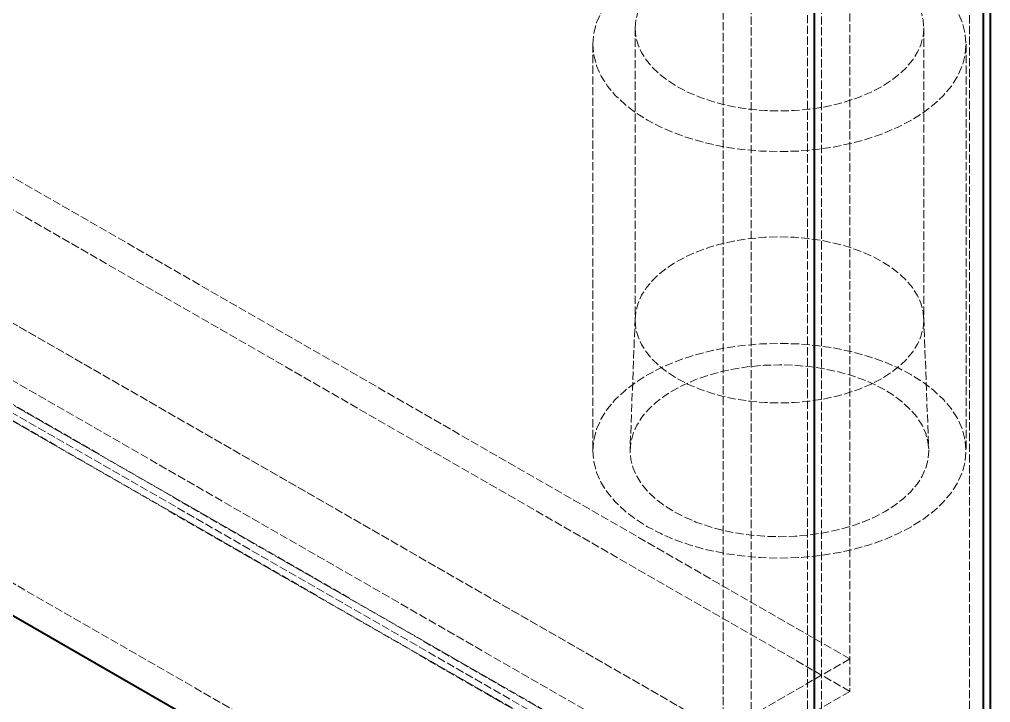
# Model space of a CAD drawing. Header units: millimetres. Extents: x 0 to 2378, y 0 to 1682.
# Drawn here: x 2191.6 to 2230.62, y 1355.34 to 1382.81 of the extents above; entities that cross this region are included whole.
import ezdxf

# ---------------------------------------------------------------- set-up
doc = ezdxf.new("R2010")
doc.units = ezdxf.units.MM
doc.header["$LTSCALE"] = 2
doc.linetypes.add('DASHED', pattern=[0.2067, 0.1654, -0.0413])
doc.layers.add('가려진 것(ISO)', color=2, linetype='DASHED', lineweight=18, true_color=0xffff00)
doc.layers.add('가시적인 것(ISO)', color=3, linetype='Continuous', lineweight=40, true_color=0x00ff00)

msp = doc.modelspace()

# ---------------------------------------------------------------- linework, layer by layer
at = {"layer": '가려진 것(ISO)'}
for p, q in [((2229.7736, 1345.1691), (2229.7736, 1469.7633)), ((2224.9653, 1465.3366), (2224.9653, 1355.7853)), ((2221.0055, 1463.0563), (2221.0055, 1353.505)), ((2223.2682, 1349.9153), (2223.2682, 1462.7368)), ((2223.8339, 1463.0626), (2223.8339, 1350.2411)), ((2219.8741, 1462.4022), (2219.8741, 1354.159)), ((2224.9653, 1357.0908), (2116.6365, 1419.4732)), ((2224.9653, 1355.7853), (2115.5052, 1418.8191)), ((2219.8741, 1354.159), (2111.5454, 1416.5414)), ((2221.0055, 1353.505), (2111.5454, 1416.5389)), ((2110.9797, 1414.5553), (2230.6221, 1345.6578)), ((2222.4197, 1349.4204), (2110.1312, 1414.0831)), ((2229.7736, 1345.1691), (2110.1312, 1414.0666)), ((2109.5655, 1413.7573), (2221.854, 1349.0946)), ((2230.3393, 1344.1893), (2109.5655, 1413.7384)), ((2109.8483, 1413.9012), (2230.3393, 1344.5151)), ((2223.5511, 1341.5858), (2103.9086, 1410.4833)), ((2216.3369, 1382.4683), (2216.3369, 1370.7257)), ((2227.9369, 1382.4683), (2227.9369, 1370.7257)), ((2214.6369, 1381.8142), (2214.6369, 1365.4633)), ((2229.6369, 1381.8142), (2229.6369, 1365.4633)), ((2216.3383, 1370.7992), (2216.1372, 1365.5393)), ((2227.9355, 1370.7992), (2228.1366, 1365.5393)), ((2224.9653, 1357.0908), (2219.8741, 1354.159)), ((2224.9653, 1355.7853), (2221.0055, 1353.505))]:
    msp.add_line(p, q, dxfattribs=at)
for centre, major_axis in [((2222.1369, 1381.8142), (-7.5, 0)), ((2222.1369, 1382.4683), (-5.8, 0)), ((2222.1369, 1370.7257), (-5.8, 0)), ((2222.1369, 1365.4633), (-7.5, 0)), ((2222.1369, 1365.4633), (-6.0011, 0))]:
    msp.add_ellipse(centre, major_axis=major_axis, ratio=0.5758617, dxfattribs=at)
at = {"layer": '가시적인 것(ISO)'}
for p, q in [((2230.6221, 1344.3522), (2230.6221, 1470.2545)), ((2230.3393, 1344.1893), (2230.3393, 1470.0916)), ((2223.5511, 1340.2803), (2223.5511, 1466.1825)), ((2102.7772, 1409.8293), (2223.5511, 1340.2803))]:
    msp.add_line(p, q, dxfattribs=at)

doc.saveas('drawing.dxf')
